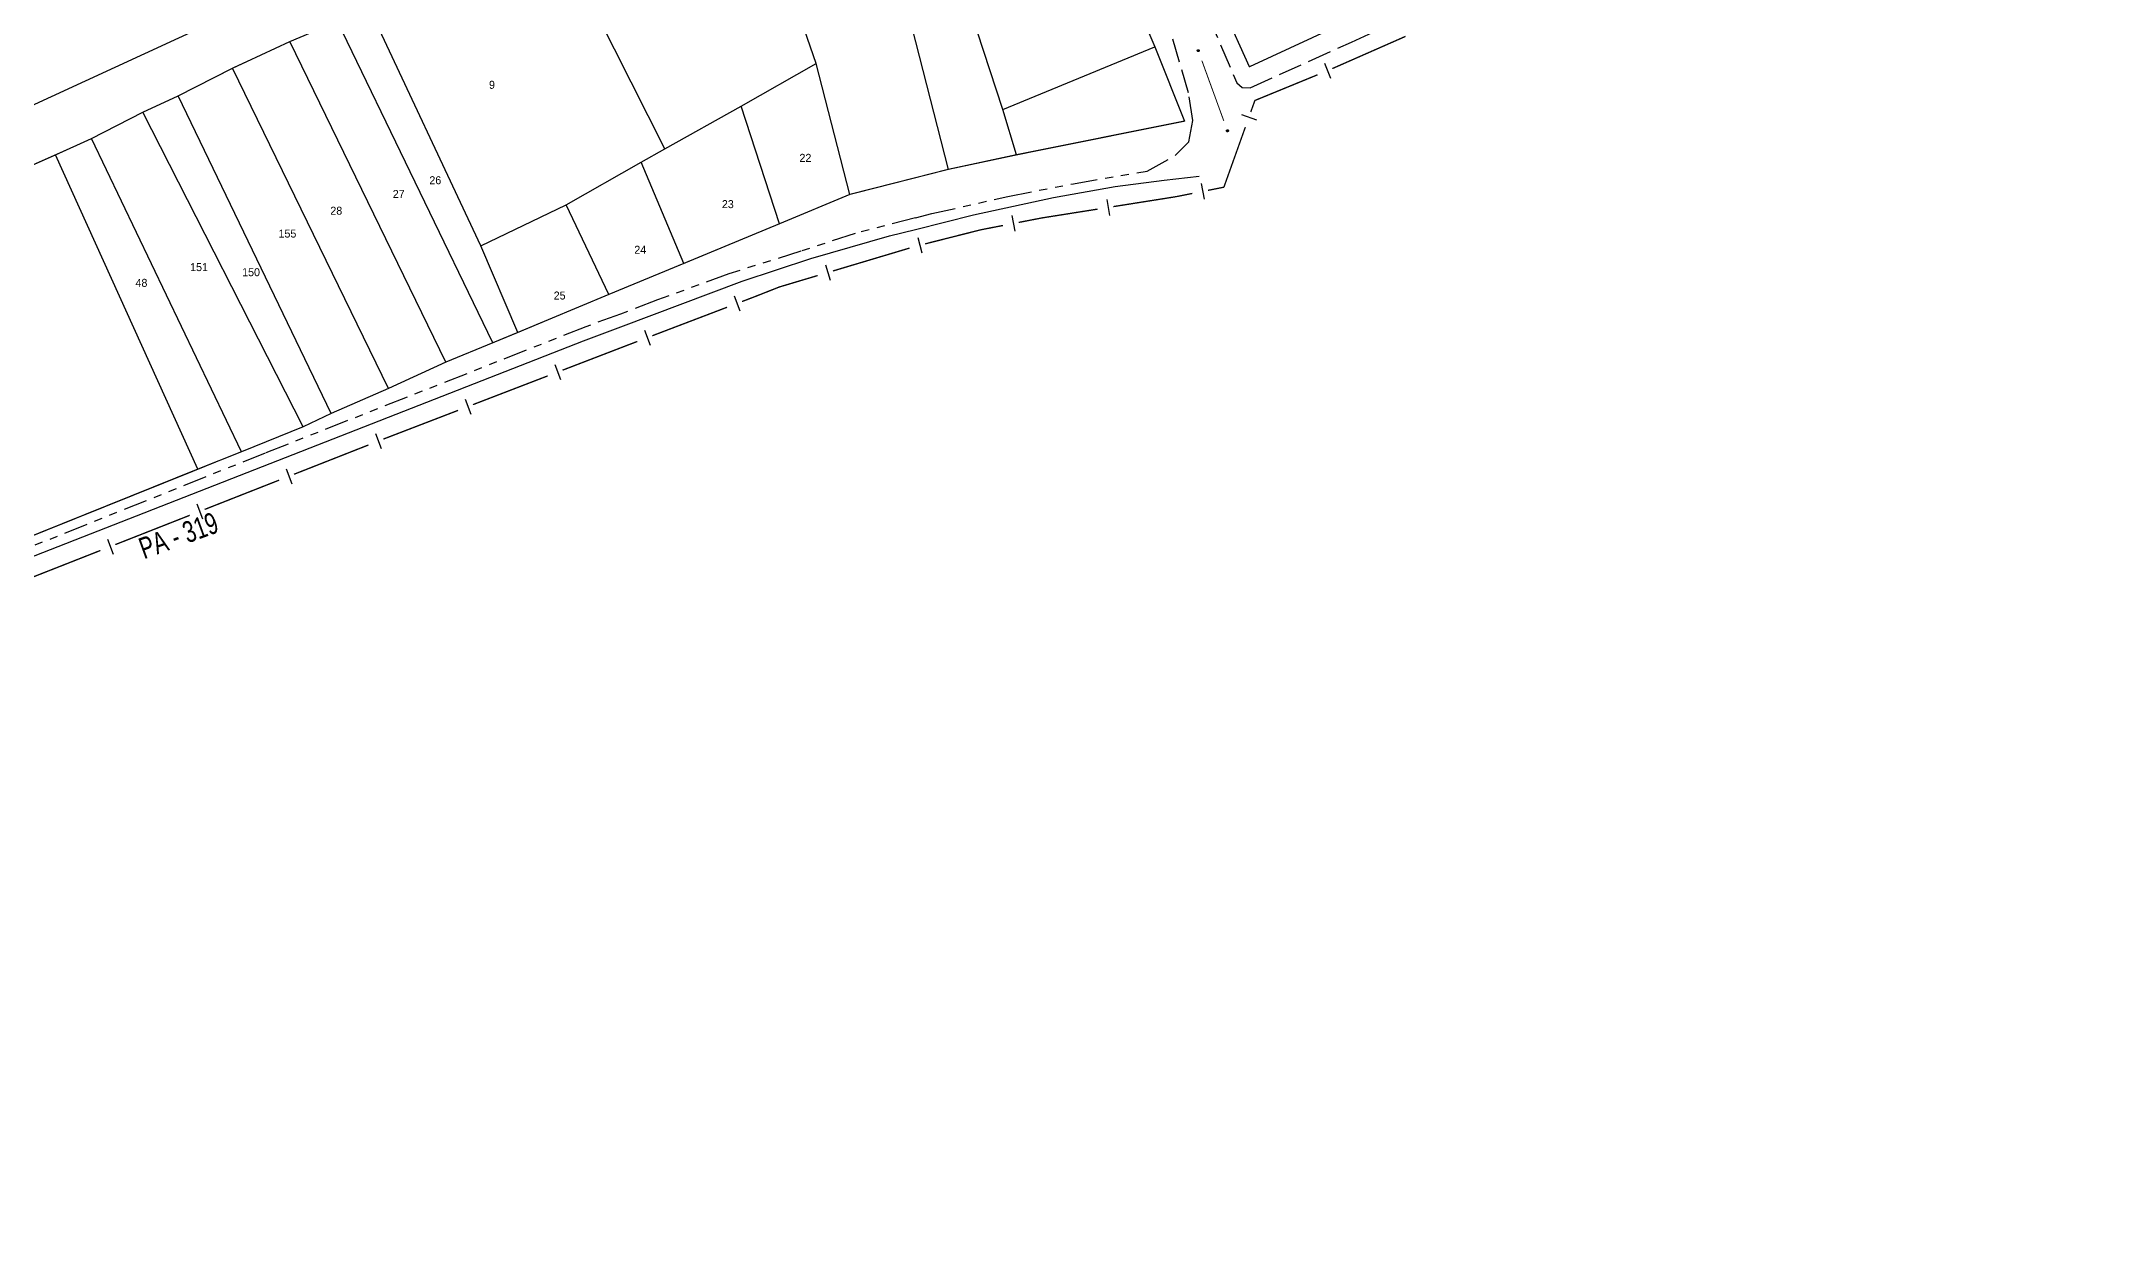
# Model space of a CAD drawing. Extents: x 205274 to 206027, y 4874968 to 4875995.
# Drawn here: x 205632.9 to 206020.6, y 4874977.3 to 4875202.5 of the extents above; entities that cross this region are included whole.
import ezdxf
from ezdxf.enums import TextEntityAlignment as Align

# ---------------------------------------------------------------- set-up
doc = ezdxf.new("R2010")
doc.units = 0
doc.header["$LTSCALE"] = 1.5
doc.header["$MEASUREMENT"] = 0
doc.linetypes.add('TRACO_11', pattern=[8, 3, -1, 3, -1])
doc.linetypes.add('TRACO_25', pattern=[8, 3, -1, 1, -1, 1, -1])
for name, color, linetype in [('CD_MALHA_LOTES', 7, 'CONTINUOUS'), ('LM-LIM-SETORES-BAIRROS', 250, 'CONTINUOUS'), ('RU-QUADRA', 210, 'CONTINUOUS'), ('SV-EIXO-RUA-PAV', 20, 'CONTINUOUS'), ('SV-FX-DOM-EST', 20, 'CONTINUOUS'), ('SV-ROD-ESTADUAIS', 20, 'CONTINUOUS'), ('SV-RUA-PAVIM', 7, 'CONTINUOUS'), ('SV-TXT-ROD-EST', 7, 'CONTINUOUS'), ('Th_NmrPort', 1, 'CONTINUOUS')]:
    doc.layers.add(name, color=color, linetype=linetype)
doc.styles.add('ARIAL', font='ARIAL.SHX')

msp = doc.modelspace()

# ---------------------------------------------------------------- linework, layer by layer
at = {"layer": 'CD_MALHA_LOTES', "linetype": 'Continuous', "flags": 128}
for points in [[(205749.74871, 4875182.37447), (205727.691466, 4875226.106227)], [(205778.130037, 4875198.356188), (205773.170193, 4875212.684624)], [(205835.816998, 4875215.18576), (205841.625342, 4875201.503884)], [(205715.305353, 4875164.188377), (205694.363792, 4875208.826968)], [(205794.72842, 4875210.38852), (205796.765551, 4875202.448992), (205802.903049, 4875178.528657)], [(205859.330361, 4875197.781063), (205854.678612, 4875208.125085)], [(205886.200333, 4875210.20613), (205859.330361, 4875197.781063)], [(205664.171793, 4875205.725546), (205588.59205, 4875170.896986)], [(205679.484262, 4875202.489391), (205688.396747, 4875206.262287)], [(205717.509728, 4875146.002285), (205688.396747, 4875206.262287)], [(205813.09992, 4875189.758122), (205808.32417, 4875204.472593)], [(205668.737934, 4875197.529547), (205679.484262, 4875202.489391)], [(205708.692228, 4875142.420176), (205679.484262, 4875202.489391)], [(205813.09992, 4875189.758122), (205841.625342, 4875201.503884)], [(205841.625342, 4875201.503884), (205847.175537, 4875187.563859)], [(205658.5427, 4875192.294157), (205668.737934, 4875197.529547)], [(205697.945901, 4875137.460332), (205668.737934, 4875197.529547)], [(205764.077147, 4875190.365329), (205778.130037, 4875198.356188)], [(205784.467614, 4875173.832517), (205778.130037, 4875198.356188)], [(205642.285436, 4875184.303298), (205651.929576, 4875189.263141)], [(205651.929576, 4875189.263141), (205658.5427, 4875192.294157)], [(205681.964183, 4875130.296114), (205651.929576, 4875189.263141)], [(205687.199574, 4875132.776036), (205658.5427, 4875192.294157)], [(205749.74871, 4875182.37447), (205764.077147, 4875190.365329)], [(205771.241365, 4875168.32158), (205764.077147, 4875190.365329)], [(205815.681406, 4875181.239218), (205813.09992, 4875189.758122)], [(205847.175537, 4875187.563859), (205815.681406, 4875181.239218)], [(205584.007275, 4875158.401893), (205635.534538, 4875181.272283)], [(205635.534538, 4875181.272283), (205642.285436, 4875184.303298)], [(205662.262583, 4875122.305255), (205635.534538, 4875181.272283)], [(205670.391215, 4875125.611817), (205642.285436, 4875184.303298)], [(205745.339961, 4875179.894548), (205749.74871, 4875182.37447)], [(205815.681406, 4875181.239218), (205802.903049, 4875178.528657)], [(205731.287071, 4875171.903689), (205745.339961, 4875179.894548)], [(205753.330819, 4875160.881815), (205745.339961, 4875179.894548)], [(205802.903049, 4875178.528657), (205796.765094, 4875176.965108), (205784.467614, 4875173.832517)], [(205784.467614, 4875173.832517), (205771.241365, 4875168.32158)], [(205715.305353, 4875164.188377), (205731.287071, 4875171.903689)], [(205739.27793, 4875155.095331), (205731.287071, 4875171.903689)], [(205771.241365, 4875168.32158), (205753.330819, 4875160.881815)], [(205722.194025, 4875147.931113), (205715.305353, 4875164.188377)], [(205753.330819, 4875160.881815), (205739.27793, 4875155.095331)], [(205739.27793, 4875155.095331), (205722.194025, 4875147.931113)], [(205717.509728, 4875146.002285), (205708.692228, 4875142.420176)], [(205722.194025, 4875147.931113), (205717.509728, 4875146.002285)], [(205708.692228, 4875142.420176), (205697.945901, 4875137.460332)], [(205697.945901, 4875137.460332), (205687.199574, 4875132.776036)], [(205687.199574, 4875132.776036), (205681.964183, 4875130.296114)], [(205681.964183, 4875130.296114), (205670.391215, 4875125.611817)], [(205670.391215, 4875125.611817), (205662.262583, 4875122.305255)], [(205662.262583, 4875122.305255), (205569.127745, 4875084.830882)]]:
    msp.add_lwpolyline(points, dxfattribs=at)
at = {"layer": 'LM-LIM-SETORES-BAIRROS', "const_width": 0.25}
for points in [[(205888.606297, 4875203.472751), (205874.877844, 4875197.428782)], [(205872.110591, 4875196.270696), (205861.008886, 4875191.715246)], [(205860.358293, 4875191.448283), (205859.585536, 4875189.285421)], [(205861.008886, 4875191.715246), (205860.358293, 4875191.448283)], [(205858.576172, 4875186.460322), (205854.875172, 4875176.101625)], [(205845.591705, 4875173.416876), (205833.835702, 4875171.553903)], [(205845.687144, 4875173.435811), (205845.591705, 4875173.416876)], [(205848.629783, 4875174.019658), (205845.687144, 4875173.435811)], [(205854.551069, 4875175.194496), (205851.572422, 4875174.603505)], [(205854.875172, 4875176.101625), (205854.551069, 4875175.194496)], [(205820.427135, 4875169.429048), (205816.083967, 4875168.586623)], [(205820.995923, 4875169.519183), (205820.427135, 4875169.429048)], [(205830.872676, 4875171.084352), (205820.995923, 4875169.519183)], [(205809.015963, 4875167.215674), (205798.545909, 4875164.56545)], [(205809.212043, 4875167.253706), (205809.015963, 4875167.215674)], [(205813.138857, 4875168.015373), (205809.212043, 4875167.253706)], [(205795.650234, 4875163.783603), (205781.278007, 4875159.489528)], [(205778.403561, 4875158.630713), (205771.696522, 4875156.626811)], [(205766.584172, 4875154.653163), (205764.231197, 4875153.755749)], [(205767.032232, 4875154.830013), (205766.584172, 4875154.653163)], [(205771.235625, 4875156.489106), (205767.032232, 4875154.830013)], [(205771.696522, 4875156.626811), (205771.235625, 4875156.489106)], [(205761.428147, 4875152.686679), (205747.412898, 4875147.341328)], [(205744.609848, 4875146.272258), (205742.741148, 4875145.559544)], [(205742.348604, 4875145.40983), (205730.607609, 4875140.892941)], [(205742.741148, 4875145.559544), (205742.348604, 4875145.40983)], [(205727.807661, 4875139.815771), (205713.807925, 4875134.429921)], [(205711.007978, 4875133.35275), (205697.941558, 4875128.325956)], [(205694.216762, 4875126.867974), (205680.259314, 4875121.373464)], [(205697.011356, 4875127.968098), (205697.008251, 4875127.966876)], [(205697.941558, 4875128.325956), (205697.011356, 4875127.968098)], [(205677.467824, 4875120.274561), (205663.510376, 4875114.780051)], [(205660.718886, 4875113.681149), (205646.761438, 4875108.186639)], [(205643.969948, 4875107.087737), (205630.0125, 4875101.593227)]]:
    msp.add_lwpolyline(points, dxfattribs=at)
at = {"layer": 'LM-LIM-SETORES-BAIRROS'}
for points in [[(205873.391444, 4875198.417651), (205874.530307, 4875195.642225)], [(205857.836532, 4875188.848403), (205860.661631, 4875187.839039)], [(205850.299619, 4875175.880208), (205850.883465, 4875172.93757)], [(205814.816639, 4875169.868761), (205815.387889, 4875166.923651)], [(205832.613251, 4875172.878899), (205833.082802, 4875169.915873)], [(205797.208405, 4875165.774203), (205797.944561, 4875162.865926)], [(205779.890451, 4875160.640479), (205780.749266, 4875157.766033)], [(205762.762312, 4875154.800918), (205763.831382, 4875151.997868)], [(205745.944013, 4875148.386496), (205747.013083, 4875145.583446)], [(205729.135708, 4875141.933858), (205730.212878, 4875139.133911)], [(205712.336024, 4875135.470837), (205713.413195, 4875132.67089)], [(205695.528304, 4875128.99632), (205696.627206, 4875126.20483)], [(205678.779366, 4875122.402908), (205679.878268, 4875119.611418)], [(205662.030428, 4875115.809495), (205663.12933, 4875113.018006)], [(205645.281491, 4875109.216083), (205646.380393, 4875106.424594)]]:
    msp.add_lwpolyline(points, dxfattribs=at)
at = {"layer": 'RU-QUADRA', "linetype": 'Continuous', "const_width": 0.18, "flags": 128}
msp.add_lwpolyline([(205754.075669, 4875246.669226), (205722.122373, 4875232.353008), (205713.674315, 4875228.35527), (205705.541758, 4875224.288991), (205691.75177, 4875217.747587), (205683.442418, 4875214.211692), (205679.02255, 4875212.26695), (205668.768456, 4875207.493493), (205664.171793, 4875205.725546), (205588.59205, 4875170.896986), (205570.912578, 4875204.311188), (205645.599391, 4875243.395608), (205673.541913, 4875257.526399), (205683.245576, 4875262.509377), (205696.360699, 4875270.170746), (205704.421328, 4875274.591841), (205718.091698, 4875282.089768), (205731.323453, 4875289.43233), (205785.497825, 4875322.519994), (205791.597998, 4875309.294161), (205796.767283, 4875299.057877), (205811.615565, 4875269.655118), (205796.766649, 4875263.723311)], close=True, dxfattribs=at)
for points in [[(205569.127745, 4875084.830882), (205662.262583, 4875122.305255), (205670.391215, 4875125.611817), (205681.964183, 4875130.296114), (205687.199574, 4875132.776036), (205697.945901, 4875137.460332), (205708.692228, 4875142.420176), (205717.509728, 4875146.002285), (205722.194025, 4875147.931113), (205739.27793, 4875155.095331), (205753.330819, 4875160.881815), (205771.241365, 4875168.32158), (205784.467614, 4875173.832517), (205796.765094, 4875176.965108), (205802.903049, 4875178.528657), (205815.681406, 4875181.239218), (205847.175537, 4875187.563859), (205841.625342, 4875201.503884), (205835.816998, 4875215.18576)], [(205688.396747, 4875206.262287), (205679.484262, 4875202.489391), (205668.737934, 4875197.529547), (205658.5427, 4875192.294157), (205651.929576, 4875189.263141), (205642.285436, 4875184.303298), (205635.534538, 4875181.272283), (205584.007275, 4875158.401893)]]:
    msp.add_lwpolyline(points, dxfattribs=at)
at = {"layer": 'RU-QUADRA', "linetype": 'Continuous'}
msp.add_lwpolyline([(205854.678612, 4875208.125085, 0.18, 0.18, 0), (205859.330361, 4875197.781063, 0.18, 0.18, 0), (205886.200333, 4875210.20613, 0.18, 0.18, 0)], format="xyseb", dxfattribs=at)
at = {"layer": 'SV-EIXO-RUA-PAV'}
for points in [[(205849.798221, 4875200.964152), (205849.842835, 4875200.944111), (205849.87708, 4875200.917763), (205849.899317, 4875200.887567), (205849.912009, 4875200.85576), (205849.92133, 4875200.821757), (205849.923163, 4875200.785402), (205849.91626, 4875200.744601), (205849.896469, 4875200.699707), (205849.867173, 4875200.6664), (205849.838736, 4875200.643015), (205849.806331, 4875200.62787), (205849.773148, 4875200.61937), (205849.735321, 4875200.618714), (205849.694042, 4875200.626114), (205849.64938, 4875200.647106), (205849.615985, 4875200.673166), (205849.595243, 4875200.702938), (205849.580223, 4875200.735612), (205849.571124, 4875200.77044), (205849.56953, 4875200.806137), (205849.577055, 4875200.847686), (205849.598359, 4875200.891492), (205849.623971, 4875200.925097), (205849.653443, 4875200.946252), (205849.685944, 4875200.960314), (205849.719935, 4875200.970077), (205849.756403, 4875200.973441), (205849.798221, 4875200.964152)], [(205855.269897, 4875185.928835), (205855.314511, 4875185.908793), (205855.348756, 4875185.882446), (205855.370993, 4875185.85225), (205855.383685, 4875185.820443), (205855.393006, 4875185.78644), (205855.394839, 4875185.750085), (205855.387936, 4875185.709284), (205855.368145, 4875185.66439), (205855.338849, 4875185.631083), (205855.310412, 4875185.607698), (205855.278007, 4875185.592553), (205855.244824, 4875185.584052), (205855.206997, 4875185.583397), (205855.165718, 4875185.590796), (205855.121056, 4875185.611789), (205855.087661, 4875185.637849), (205855.066919, 4875185.667621), (205855.051899, 4875185.700295), (205855.0428, 4875185.735123), (205855.041206, 4875185.77082), (205855.048731, 4875185.812369), (205855.070035, 4875185.856175), (205855.095647, 4875185.88978), (205855.125119, 4875185.910935), (205855.15762, 4875185.924997), (205855.191611, 4875185.93476), (205855.228079, 4875185.938124), (205855.269897, 4875185.928835)]]:
    msp.add_lwpolyline(points, close=True, dxfattribs=at)
for points in [[(205849.56953, 4875200.806137), (205849.64938, 4875200.647106)], [(205849.571124, 4875200.77044), (205849.615985, 4875200.673166)], [(205849.572409, 4875200.784428), (205849.630029, 4875200.665998)], [(205849.577055, 4875200.847686), (205849.694042, 4875200.626114)], [(205849.577412, 4875200.82255), (205849.668622, 4875200.643741)], [(205849.590458, 4875200.866504), (205849.71316, 4875200.6251)], [(205849.598359, 4875200.891492), (205849.735321, 4875200.618714)], [(205849.610966, 4875200.905913), (205849.751631, 4875200.623127)], [(205849.623971, 4875200.925097), (205849.773148, 4875200.61937)], [(205849.639171, 4875200.93215), (205849.788236, 4875200.626284)], [(205849.653443, 4875200.946252), (205849.806331, 4875200.62787)], [(205849.670177, 4875200.950694), (205849.819477, 4875200.636201)], [(205849.685944, 4875200.960314), (205849.838736, 4875200.643015)], [(205849.705264, 4875200.962011), (205849.852929, 4875200.659992)], [(205849.719935, 4875200.970077), (205849.867173, 4875200.6664)], [(205849.739654, 4875200.967266), (205849.880668, 4875200.687512)], [(205849.756403, 4875200.973441), (205849.896469, 4875200.699707)], [(205849.77591, 4875200.967391), (205849.903392, 4875200.724823)], [(205849.798221, 4875200.964152), (205849.91626, 4875200.744601)], [(205849.822079, 4875200.952248), (205849.916786, 4875200.771807)], [(205849.842835, 4875200.944111), (205849.923163, 4875200.785402)], [(205849.862421, 4875200.929175), (205849.918292, 4875200.811561)], [(205849.87708, 4875200.917763), (205849.92133, 4875200.821757)], [(205855.041206, 4875185.77082), (205855.121056, 4875185.611789)], [(205855.0428, 4875185.735123), (205855.087661, 4875185.637849)], [(205855.044085, 4875185.749111), (205855.101705, 4875185.630681)], [(205855.048731, 4875185.812369), (205855.165718, 4875185.590796)], [(205855.049088, 4875185.787233), (205855.140298, 4875185.608424)], [(205855.062134, 4875185.831187), (205855.184836, 4875185.589782)], [(205855.070035, 4875185.856175), (205855.206997, 4875185.583397)], [(205855.082642, 4875185.870596), (205855.223307, 4875185.58781)], [(205855.095647, 4875185.88978), (205855.244824, 4875185.584052)], [(205855.110847, 4875185.896833), (205855.259912, 4875185.590967)], [(205855.125119, 4875185.910935), (205855.278007, 4875185.592553)], [(205855.141853, 4875185.915377), (205855.291153, 4875185.600884)], [(205855.15762, 4875185.924997), (205855.310412, 4875185.607698)], [(205855.17694, 4875185.926694), (205855.324605, 4875185.624675)], [(205855.191611, 4875185.93476), (205855.338849, 4875185.631083)], [(205855.21133, 4875185.931949), (205855.352344, 4875185.652194)], [(205855.228079, 4875185.938124), (205855.368145, 4875185.66439)], [(205855.247586, 4875185.932074), (205855.375068, 4875185.689505)], [(205855.269897, 4875185.928835), (205855.387936, 4875185.709284)], [(205855.293755, 4875185.916931), (205855.388462, 4875185.73649)], [(205855.314511, 4875185.908793), (205855.394839, 4875185.750085)], [(205855.334097, 4875185.893858), (205855.389968, 4875185.776244)], [(205855.348756, 4875185.882446), (205855.393006, 4875185.78644)]]:
    msp.add_lwpolyline(points, dxfattribs=at)
at = {"layer": 'SV-EIXO-RUA-PAV', "const_width": 0.18}
msp.add_lwpolyline([(205850.427873, 4875198.912074), (205854.53163, 4875187.635586)], dxfattribs=at)
at = {"layer": 'SV-FX-DOM-EST', "linetype": 'TRACO_25'}
for points in [[(205796.764959, 4875169.452408, 9.575984), (205799.80162, 4875170.233206, 9.575984), (205814.067989, 4875173.468221, 10.042649), (205826.393084, 4875175.853443, 10.378321), (205840.166505, 4875178.209231, 10.582999)], [(205796.764959, 4875169.452408, 9.575984), (205785.427883, 4875166.537374, 9.379493), (205775.283581, 4875163.208172, 9.092944), (205761.756629, 4875158.939111, 8.781834), (205748.399512, 4875154.047399, 8.560781), (205741.459034, 4875151.414571, 8.560781), (205734.961613, 4875149.030804, 8.585271), (205674.85948, 4875125.338122, 7.990797), (205570.673509, 4875083.64004, 5.538595), (205463.889359, 4875041.48835, 5.563365), (205369.743065, 4875004.401562, 7.990797), (205311.578966, 4874983.408582, 8.684349), (205299.484674, 4874979.999556, 8.659579), (205294.121162, 4874980.125763, 8.733889), (205287.383001, 4874981.44781, 8.61004), (205282.267749, 4874984.012859, 8.461422), (205280.463622, 4874987.905616, 8.164186)]]:
    msp.add_polyline3d(points, dxfattribs=at)
at = {"layer": 'SV-ROD-ESTADUAIS', "linetype": 'Continuous'}
for points in [[(205796.76492, 4875167.290125, 9.846159), (205807.639665, 4875170.024732, 9.846159), (205822.622642, 4875173.292874, 10.280076), (205834.156539, 4875175.295319, 10.533876), (205843.351907, 4875176.531302, 10.754929), (205849.894123, 4875177.260899, 11.049664)], [(205292.308156, 4874977.324211, 8.709119), (205298.685931, 4874977.968589, 8.709119), (205307.569389, 4874979.998624, 8.932047), (205427.017261, 4875024.446614, 6.628463), (205531.226635, 4875065.943139, 5.340437), (205611.997284, 4875098.258488, 7.817409), (205615.560887, 4875099.817565, 7.817409), (205734.535061, 4875146.367146, 9.031125), (205741.530251, 4875149.007215, 9.031125), (205764.268113, 4875157.570039, 8.822769), (205777.134301, 4875161.821377, 9.166628), (205791.854837, 4875166.055416, 9.567797), (205796.76492, 4875167.290125, 9.846159)]]:
    msp.add_polyline3d(points, dxfattribs=at)
at = {"layer": 'SV-RUA-PAVIM', "linetype": 'TRACO_11'}
for points in [[(205796.767677, 4875321.057478, 7.62745), (205797.232761, 4875320.061624, 7.62745), (205812.123572, 4875291.735852, 8.339729), (205826.629351, 4875262.115801, 8.757272), (205835.0692, 4875245.546959, 9.01926), (205840.065831, 4875234.050429, 9.092944), (205851.57245, 4875207.374434, 9.273061), (205856.981011, 4875194.757484, 9.92803), (205857.976584, 4875193.896221, 10.050837), (205859.480417, 4875193.842381, 10.214579), (205878.45597, 4875202.408084, 10.214579), (205920.050529, 4875221.201492, 10.214579), (205963.408029, 4875241.403723, 10.230953), (206020.572031, 4875266.931406, 10.582999)], [(205840.166505, 4875178.209231, 10.656683), (205845.572495, 4875181.232287, 10.517502), (205847.957069, 4875183.678385, 10.419257), (205848.73912, 4875187.684136, 10.034462), (205847.923374, 4875192.867301, 9.829784), (205844.286839, 4875205.195157, 9.412242), (205839.302119, 4875219.040481, 9.150254), (205837.02212, 4875225.192791, 9.125692), (205834.390731, 4875231.205056, 9.125692), (205831.987784, 4875236.936506, 8.929202), (205828.853648, 4875243.733775, 8.798208), (205820.036558, 4875261.811029, 8.577156)]]:
    msp.add_polyline3d(points, dxfattribs=at)

# ---------------------------------------------------------------- texts
at = {"layer": 'SV-TXT-ROD-EST', "style": 'ARIAL', "width": 0.7}
msp.add_text('PA - 319', height=4, rotation=20, dxfattribs=at).set_placement((205652.145612, 4875105.425577))
at = {"layer": 'Th_NmrPort', "color": 1}
for s, p in [('9', (205716.806445, 4875194.390318)), ('22', (205775.001234, 4875180.695213)), ('26', (205705.62785, 4875176.496035)), ('27', (205698.773304, 4875173.92558)), ('28', (205687.063454, 4875170.783913)), ('23', (205760.456196, 4875172.022333)), ('155', (205677.352848, 4875166.499822)), ('24', (205744.042279, 4875163.462877)), ('48', (205650.545834, 4875157.261527)), ('151', (205660.787695, 4875160.216488)), ('150', (205670.53826, 4875159.26077)), ('25', (205728.931702, 4875154.885969))]:
    msp.add_text(s, height=1.5, dxfattribs=at).set_placement(p, align=Align.MIDDLE_LEFT)

doc.saveas('drawing.dxf')
